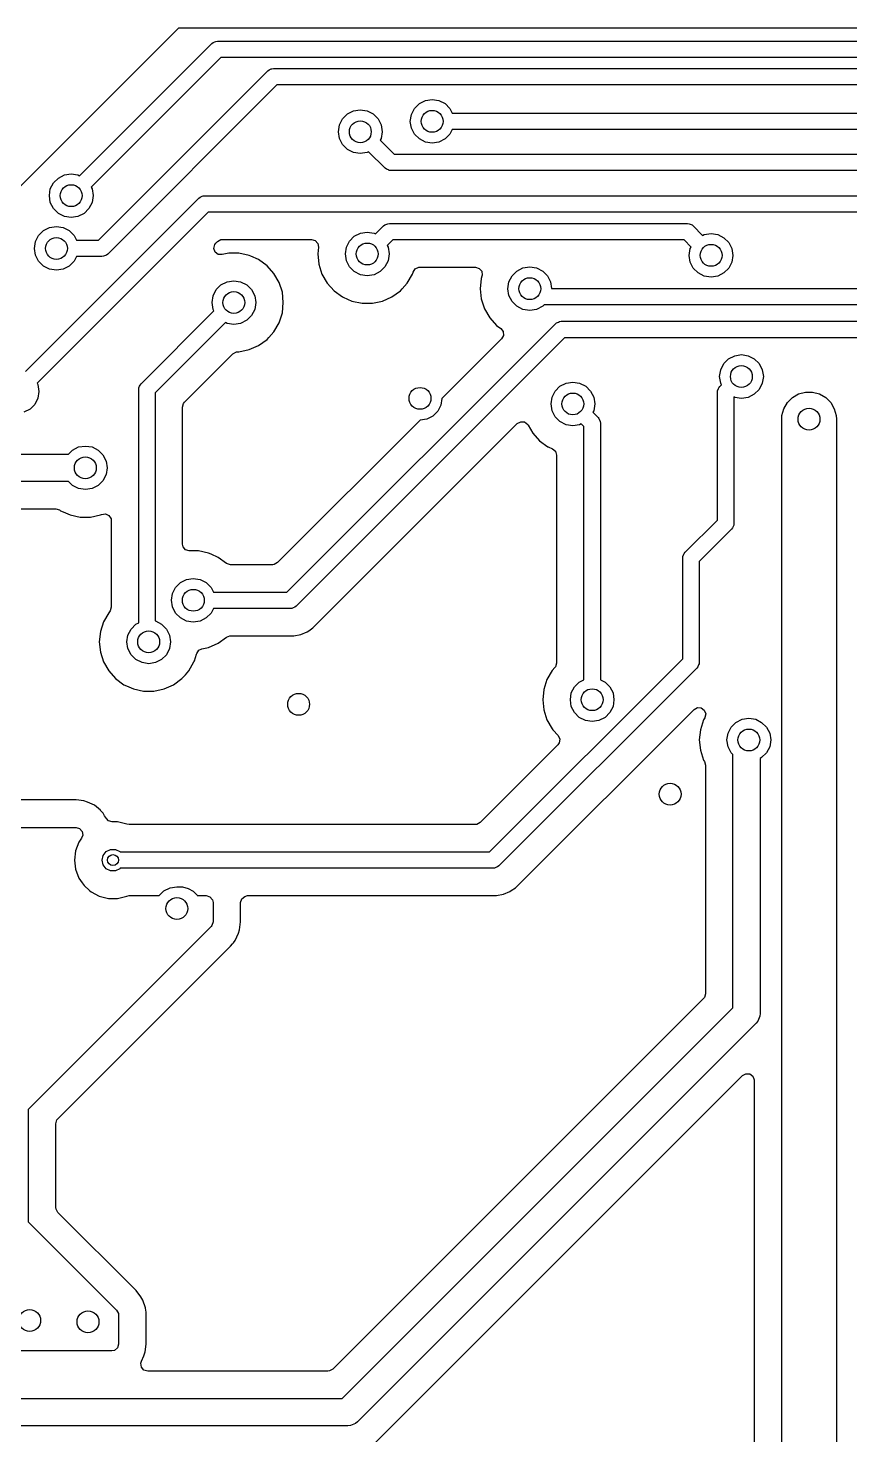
# Model space of a CAD drawing. Extents: x 0.21 to 3.39, y 0.21 to 2.59.
# Drawn here: x 1.298 to 1.889, y 0.729 to 1.742 of the extents above; entities that cross this region are included whole.
import ezdxf

# ---------------------------------------------------------------- set-up
doc = ezdxf.new("R2010")
doc.units = 0
doc.header["$MEASUREMENT"] = 0
doc.layers.add('BLACK', color=7, linetype='CONTINUOUS')

msp = doc.modelspace()

# ---------------------------------------------------------------- linework, layer by layer
at = {"layer": 'BLACK', "linetype": 'CONTINUOUS'}
for p, q in [((1.4062, 1.7416), (0.622, 0.9574)), ((2.4985, 1.7416), (1.4062, 1.7416)), ((1.3349, 1.6353), (1.4301, 1.7305)), ((1.4301, 1.7305), (1.431, 1.7312)), ((1.431, 1.7312), (1.4322, 1.7317)), ((1.4322, 1.7317), (1.4331, 1.7321)), ((1.4331, 1.7321), (1.4342, 1.7322)), ((1.4342, 1.7322), (2.4536, 1.7322)), ((1.4367, 1.7204), (1.3433, 1.627)), ((2.4511, 1.7204), (1.4367, 1.7204)), ((1.4713, 1.7115), (1.4729, 1.7122)), ((1.4729, 1.7122), (1.4734, 1.7124)), ((1.4734, 1.7124), (1.4746, 1.7125)), ((1.4746, 1.7125), (2.3992, 1.7125)), ((1.3486, 1.5889), (1.4704, 1.7108)), ((1.4704, 1.7108), (1.4713, 1.7115)), ((1.477, 1.7007), (1.3552, 1.5789)), ((2.3967, 1.7007), (1.477, 1.7007)), ((1.5278, 1.6798), (1.5321, 1.682)), ((1.5321, 1.682), (1.537, 1.6828)), ((1.537, 1.6828), (1.5419, 1.682)), ((1.5419, 1.682), (1.5463, 1.6798)), ((1.5738, 1.6794), (1.576, 1.6838)), ((1.576, 1.6838), (1.5795, 1.6873)), ((1.5795, 1.6873), (1.5839, 1.6895)), ((1.5839, 1.6895), (1.5887, 1.6903)), ((1.5887, 1.6903), (1.5936, 1.6895)), ((1.5936, 1.6895), (1.598, 1.6873)), ((1.598, 1.6873), (1.6015, 1.6838)), ((1.6015, 1.6838), (1.6032, 1.6804)), ((1.5213, 1.667), (1.522, 1.6719)), ((1.522, 1.6719), (1.5243, 1.6763)), ((1.5243, 1.6763), (1.5278, 1.6798)), ((1.5463, 1.6798), (1.5498, 1.6763)), ((1.5498, 1.6763), (1.552, 1.6719)), ((1.552, 1.6719), (1.5528, 1.667)), ((1.573, 1.6745), (1.5738, 1.6794)), ((1.5738, 1.6697), (1.573, 1.6745)), ((1.6032, 1.6804), (2.3895, 1.6804)), ((1.522, 1.6621), (1.5213, 1.667)), ((1.5243, 1.6578), (1.522, 1.6621)), ((1.552, 1.6621), (1.5514, 1.661)), ((1.5528, 1.667), (1.552, 1.6621)), ((1.576, 1.6653), (1.5738, 1.6697)), ((1.5795, 1.6618), (1.576, 1.6653)), ((1.5839, 1.6596), (1.5795, 1.6618)), ((1.598, 1.6618), (1.5936, 1.6596)), ((1.6015, 1.6653), (1.598, 1.6618)), ((1.6032, 1.6686), (1.6015, 1.6653)), ((2.387, 1.6686), (1.6032, 1.6686)), ((1.5278, 1.6543), (1.5243, 1.6578)), ((1.5321, 1.652), (1.5278, 1.6543)), ((1.537, 1.6513), (1.5321, 1.652)), ((1.5419, 1.652), (1.537, 1.6513)), ((1.543, 1.6526), (1.5419, 1.652)), ((1.5549, 1.6408), (1.543, 1.6526)), ((1.5514, 1.661), (1.5615, 1.6509)), ((1.5887, 1.6588), (1.5839, 1.6596)), ((1.5936, 1.6596), (1.5887, 1.6588)), ((1.5615, 1.6509), (2.0781, 1.6509)), ((1.3162, 1.6302), (1.3197, 1.6337)), ((1.3197, 1.6337), (1.324, 1.6359)), ((1.324, 1.6359), (1.3289, 1.6367)), ((1.3289, 1.6367), (1.3338, 1.6359)), ((1.3338, 1.6359), (1.3349, 1.6353)), ((1.5558, 1.6401), (1.5549, 1.6408)), ((1.5573, 1.6395), (1.5558, 1.6401)), ((1.5579, 1.6392), (1.5573, 1.6395)), ((1.559, 1.6391), (1.5579, 1.6392)), ((2.0756, 1.6391), (1.559, 1.6391)), ((1.3132, 1.621), (1.3139, 1.6258)), ((1.3139, 1.6161), (1.3132, 1.621)), ((1.3139, 1.6258), (1.3162, 1.6302)), ((1.3433, 1.627), (1.3439, 1.6258)), ((1.3439, 1.6258), (1.3447, 1.621)), ((1.3447, 1.621), (1.3439, 1.6161)), ((1.4238, 1.6208), (1.425, 1.6209)), ((1.425, 1.6209), (2.065, 1.6209)), ((1.296, 1.4944), (1.4208, 1.6192)), ((1.3162, 1.6117), (1.3139, 1.6161)), ((1.3197, 1.6082), (1.3162, 1.6117)), ((1.3417, 1.6117), (1.3382, 1.6082)), ((1.3439, 1.6161), (1.3417, 1.6117)), ((1.4208, 1.6192), (1.4217, 1.6199)), ((1.4217, 1.6199), (1.4232, 1.6205)), ((1.4232, 1.6205), (1.4238, 1.6208)), ((1.4274, 1.6091), (1.3044, 1.486)), ((1.324, 1.606), (1.3197, 1.6082)), ((1.3289, 1.6052), (1.324, 1.606)), ((1.3338, 1.606), (1.3289, 1.6052)), ((1.3382, 1.6082), (1.3338, 1.606)), ((2.0626, 1.6091), (1.4274, 1.6091)), ((1.5562, 1.6005), (1.5568, 1.6008)), ((1.5568, 1.6008), (1.558, 1.6009)), ((1.558, 1.6009), (1.7725, 1.6009)), ((1.7725, 1.6009), (1.7736, 1.6008)), ((1.7736, 1.6008), (1.7745, 1.6004)), ((1.3033, 1.5879), (1.3055, 1.5923)), ((1.3055, 1.5923), (1.309, 1.5958)), ((1.309, 1.5958), (1.3134, 1.598)), ((1.3134, 1.598), (1.3183, 1.5988)), ((1.3183, 1.5988), (1.3232, 1.598)), ((1.3232, 1.598), (1.3275, 1.5958)), ((1.3275, 1.5958), (1.331, 1.5923)), ((1.331, 1.5923), (1.3327, 1.5889)), ((1.5293, 1.5883), (1.5327, 1.5917)), ((1.5327, 1.5917), (1.5371, 1.594)), ((1.5371, 1.594), (1.542, 1.5947)), ((1.542, 1.5947), (1.5469, 1.594)), ((1.5469, 1.594), (1.548, 1.5934)), ((1.548, 1.5934), (1.5538, 1.5992)), ((1.5538, 1.5992), (1.5547, 1.5999)), ((1.5547, 1.5999), (1.5562, 1.6005)), ((1.7745, 1.6004), (1.7758, 1.5999)), ((1.7758, 1.5999), (1.7766, 1.5992)), ((1.7766, 1.5992), (1.7834, 1.5924)), ((1.7834, 1.5924), (1.7846, 1.593)), ((1.7846, 1.593), (1.7895, 1.5937)), ((1.7895, 1.5937), (1.7943, 1.593)), ((1.7943, 1.593), (1.7987, 1.5907)), ((1.7987, 1.5907), (1.8022, 1.5873)), ((1.3025, 1.583), (1.3033, 1.5879)), ((1.3033, 1.5782), (1.3025, 1.583)), ((1.3327, 1.5889), (1.3486, 1.5889)), ((1.4316, 1.583), (1.4322, 1.5857)), ((1.4326, 1.5804), (1.4316, 1.583)), ((1.4322, 1.5857), (1.433, 1.5868)), ((1.4348, 1.5787), (1.4326, 1.5804)), ((1.433, 1.5868), (1.4342, 1.5879)), ((1.4342, 1.5879), (1.4366, 1.5893)), ((1.4366, 1.5893), (1.4377, 1.5894)), ((1.4377, 1.5894), (1.5019, 1.5894)), ((1.5019, 1.5894), (1.5046, 1.5886)), ((1.5046, 1.5886), (1.5064, 1.5865)), ((1.5064, 1.5865), (1.5069, 1.5839)), ((1.5069, 1.5839), (1.5064, 1.579)), ((1.5263, 1.579), (1.527, 1.5839)), ((1.527, 1.5839), (1.5293, 1.5883)), ((1.5604, 1.5891), (1.5564, 1.585)), ((1.5564, 1.585), (1.557, 1.5839)), ((1.557, 1.5839), (1.5577, 1.579)), ((1.77, 1.5891), (1.5604, 1.5891)), ((1.7751, 1.584), (1.77, 1.5891)), ((1.7737, 1.578), (1.7745, 1.5829)), ((1.7745, 1.5829), (1.7751, 1.584)), ((1.8022, 1.5873), (1.8044, 1.5829)), ((1.8044, 1.5829), (1.8052, 1.578)), ((1.3055, 1.5738), (1.3033, 1.5782)), ((1.309, 1.5703), (1.3055, 1.5738)), ((1.3134, 1.5681), (1.309, 1.5703)), ((1.3275, 1.5703), (1.3232, 1.5681)), ((1.331, 1.5738), (1.3275, 1.5703)), ((1.3327, 1.5771), (1.331, 1.5738)), ((1.351, 1.5771), (1.3327, 1.5771)), ((1.3522, 1.5773), (1.351, 1.5771)), ((1.3536, 1.5778), (1.3522, 1.5773)), ((1.3543, 1.5781), (1.3536, 1.5778)), ((1.3552, 1.5789), (1.3543, 1.5781)), ((1.4376, 1.5785), (1.4348, 1.5787)), ((1.4423, 1.5795), (1.4376, 1.5785)), ((1.4497, 1.5795), (1.4423, 1.5795)), ((1.4423, 1.5795), (1.4423, 1.5795)), ((1.457, 1.5779), (1.4497, 1.5795)), ((1.4583, 1.5773), (1.457, 1.5779)), ((1.457, 1.5779), (1.457, 1.5779)), ((1.457, 1.5779), (1.457, 1.5779)), ((1.4638, 1.5749), (1.4583, 1.5773)), ((1.4699, 1.5705), (1.4638, 1.5749)), ((1.4638, 1.5749), (1.4638, 1.5749)), ((1.4748, 1.565), (1.4699, 1.5705)), ((1.5064, 1.579), (1.5071, 1.5716)), ((1.5071, 1.5716), (1.5094, 1.5645)), ((1.527, 1.5741), (1.5263, 1.579)), ((1.5293, 1.5697), (1.527, 1.5741)), ((1.557, 1.5741), (1.5547, 1.5697)), ((1.5577, 1.579), (1.557, 1.5741)), ((1.7745, 1.5731), (1.7737, 1.578)), ((1.7767, 1.5687), (1.7745, 1.5731)), ((1.8044, 1.5731), (1.8022, 1.5687)), ((1.8052, 1.578), (1.8044, 1.5731)), ((1.3183, 1.5673), (1.3134, 1.5681)), ((1.3232, 1.5681), (1.3183, 1.5673)), ((1.4786, 1.5585), (1.4748, 1.565)), ((1.4748, 1.565), (1.4748, 1.565)), ((1.5094, 1.5645), (1.5094, 1.5645)), ((1.5094, 1.5645), (1.5132, 1.558)), ((1.5327, 1.5663), (1.5293, 1.5697)), ((1.5371, 1.564), (1.5327, 1.5663)), ((1.542, 1.5633), (1.5371, 1.564)), ((1.5469, 1.564), (1.542, 1.5633)), ((1.5513, 1.5663), (1.5469, 1.564)), ((1.5547, 1.5697), (1.5513, 1.5663)), ((1.5708, 1.558), (1.5746, 1.5645)), ((1.5746, 1.5645), (1.575, 1.566)), ((1.575, 1.566), (1.5766, 1.5683)), ((1.5766, 1.5683), (1.5792, 1.5694)), ((1.5792, 1.5694), (1.5798, 1.5694)), ((1.5798, 1.5694), (1.6199, 1.5694)), ((1.6199, 1.5694), (1.6226, 1.5686)), ((1.6226, 1.5686), (1.6244, 1.5665)), ((1.6241, 1.5614), (1.6234, 1.554)), ((1.6246, 1.5629), (1.6241, 1.5614)), ((1.6244, 1.5665), (1.6248, 1.5637)), ((1.6248, 1.5637), (1.6246, 1.5629)), ((1.644, 1.5589), (1.6463, 1.5633)), ((1.6463, 1.5633), (1.6497, 1.5667)), ((1.6497, 1.5667), (1.6541, 1.569)), ((1.6541, 1.569), (1.659, 1.5697)), ((1.659, 1.5697), (1.6639, 1.569)), ((1.6639, 1.569), (1.6683, 1.5667)), ((1.6683, 1.5667), (1.6717, 1.5633)), ((1.6717, 1.5633), (1.674, 1.5589)), ((1.7802, 1.5653), (1.7767, 1.5687)), ((1.7846, 1.563), (1.7802, 1.5653)), ((1.7895, 1.5623), (1.7846, 1.563)), ((1.7943, 1.563), (1.7895, 1.5623)), ((1.7987, 1.5653), (1.7943, 1.563)), ((1.8022, 1.5687), (1.7987, 1.5653)), ((1.431, 1.5489), (1.4333, 1.5533)), ((1.4333, 1.5533), (1.4367, 1.5567)), ((1.4367, 1.5567), (1.4411, 1.559)), ((1.4411, 1.559), (1.446, 1.5597)), ((1.446, 1.5597), (1.4509, 1.559)), ((1.4509, 1.559), (1.4553, 1.5567)), ((1.4553, 1.5567), (1.4587, 1.5533)), ((1.4587, 1.5533), (1.461, 1.5489)), ((1.4809, 1.5514), (1.4786, 1.5585)), ((1.4786, 1.5585), (1.4786, 1.5585)), ((1.4816, 1.544), (1.4809, 1.5514)), ((1.4809, 1.5514), (1.4809, 1.5514)), ((1.5132, 1.558), (1.5132, 1.558)), ((1.5132, 1.558), (1.5181, 1.5525)), ((1.5181, 1.5525), (1.5242, 1.5481)), ((1.5598, 1.5481), (1.5659, 1.5525)), ((1.5659, 1.5525), (1.5672, 1.554)), ((1.5672, 1.554), (1.5708, 1.558)), ((1.5708, 1.558), (1.5708, 1.558)), ((1.6234, 1.554), (1.6241, 1.5466)), ((1.6433, 1.554), (1.644, 1.5589)), ((1.644, 1.5491), (1.6433, 1.554)), ((1.674, 1.5589), (1.6747, 1.5542)), ((1.6747, 1.5542), (1.9668, 1.5542)), ((1.4303, 1.544), (1.431, 1.5489)), ((1.431, 1.5391), (1.4303, 1.544)), ((1.461, 1.5489), (1.4617, 1.544)), ((1.4617, 1.544), (1.461, 1.5391)), ((1.4809, 1.5366), (1.4816, 1.544)), ((1.5242, 1.5481), (1.5242, 1.5481)), ((1.5242, 1.5481), (1.5247, 1.5479)), ((1.5247, 1.5479), (1.531, 1.5451)), ((1.531, 1.5451), (1.5383, 1.5435)), ((1.5383, 1.5435), (1.5457, 1.5435)), ((1.5457, 1.5435), (1.553, 1.5451)), ((1.553, 1.5451), (1.5598, 1.5481)), ((1.5598, 1.5481), (1.5598, 1.5481)), ((1.5598, 1.5481), (1.5598, 1.5481)), ((1.5598, 1.5481), (1.5598, 1.5481)), ((1.6241, 1.5466), (1.6264, 1.5395)), ((1.6463, 1.5447), (1.644, 1.5491)), ((1.6497, 1.5413), (1.6463, 1.5447)), ((1.6541, 1.539), (1.6497, 1.5413)), ((1.6683, 1.5413), (1.6639, 1.539)), ((1.6694, 1.5424), (1.6683, 1.5413)), ((1.9693, 1.5424), (1.6694, 1.5424)), ((1.3792, 1.4855), (1.4316, 1.538)), ((1.4316, 1.538), (1.431, 1.5391)), ((1.4553, 1.5313), (1.4509, 1.529)), ((1.4587, 1.5347), (1.4553, 1.5313)), ((1.461, 1.5391), (1.4587, 1.5347)), ((1.4786, 1.5295), (1.4809, 1.5366)), ((1.6264, 1.5395), (1.6264, 1.5395)), ((1.6264, 1.5395), (1.6302, 1.533)), ((1.6302, 1.533), (1.6302, 1.533)), ((1.6302, 1.533), (1.6351, 1.5275)), ((1.659, 1.5383), (1.6541, 1.539)), ((1.6639, 1.539), (1.659, 1.5383)), ((1.6783, 1.5295), (1.6796, 1.53)), ((1.6796, 1.53), (1.6804, 1.5304)), ((1.6804, 1.5304), (1.6816, 1.5305)), ((1.6816, 1.5305), (1.976, 1.5305)), ((1.44, 1.5296), (1.3893, 1.4789)), ((1.4411, 1.529), (1.44, 1.5296)), ((1.446, 1.5283), (1.4411, 1.529)), ((1.4509, 1.529), (1.446, 1.5283)), ((1.4711, 1.5189), (1.4748, 1.523)), ((1.4748, 1.523), (1.4786, 1.5295)), ((1.4748, 1.523), (1.4748, 1.523)), ((1.4842, 1.3355), (1.6774, 1.5288)), ((1.6351, 1.5275), (1.6381, 1.5254)), ((1.6381, 1.5254), (1.6398, 1.5232)), ((1.64, 1.5204), (1.6387, 1.5179)), ((1.6398, 1.5232), (1.64, 1.5204)), ((1.6774, 1.5288), (1.6783, 1.5295)), ((1.4497, 1.5085), (1.457, 1.5101)), ((1.457, 1.5101), (1.4638, 1.5131)), ((1.4638, 1.5131), (1.4699, 1.5175)), ((1.4638, 1.5131), (1.4638, 1.5131)), ((1.4638, 1.5131), (1.4638, 1.5131)), ((1.4638, 1.5131), (1.4638, 1.5131)), ((1.4699, 1.5175), (1.4711, 1.5189)), ((1.684, 1.5187), (1.4908, 1.3254)), ((1.6387, 1.5179), (1.5957, 1.475)), ((1.6387, 1.5179), (1.6387, 1.5179)), ((1.9736, 1.5187), (1.684, 1.5187)), ((1.4104, 1.4722), (1.4453, 1.5071)), ((1.4453, 1.5071), (1.4478, 1.5084)), ((1.4478, 1.5084), (1.4488, 1.5085)), ((1.4488, 1.5085), (1.4497, 1.5085)), ((1.7964, 1.4956), (1.7986, 1.5)), ((1.7986, 1.5), (1.8021, 1.5035)), ((1.8021, 1.5035), (1.8065, 1.5057)), ((1.8065, 1.5057), (1.8113, 1.5065)), ((1.8113, 1.5065), (1.8162, 1.5057)), ((1.8162, 1.5057), (1.8206, 1.5035)), ((1.8206, 1.5035), (1.8241, 1.5)), ((1.8241, 1.5), (1.8263, 1.4956)), ((1.7956, 1.4907), (1.7964, 1.4956)), ((1.7964, 1.4859), (1.7956, 1.4907)), ((1.8263, 1.4956), (1.8271, 1.4907)), ((1.8271, 1.4907), (1.8263, 1.4859)), ((1.3044, 1.486), (1.305, 1.4849)), ((1.305, 1.4849), (1.3057, 1.48)), ((1.3057, 1.48), (1.305, 1.4751)), ((1.3775, 1.4814), (1.3776, 1.4825)), ((1.3775, 1.3134), (1.3775, 1.4814)), ((1.3776, 1.4825), (1.3781, 1.4839)), ((1.3781, 1.4839), (1.3785, 1.4846)), ((1.3785, 1.4846), (1.3792, 1.4855)), ((1.675, 1.4759), (1.6773, 1.4803)), ((1.6773, 1.4803), (1.6807, 1.4837)), ((1.6807, 1.4837), (1.6851, 1.486)), ((1.6851, 1.486), (1.69, 1.4867)), ((1.69, 1.4867), (1.6949, 1.486)), ((1.6949, 1.486), (1.6993, 1.4837)), ((1.6993, 1.4837), (1.7027, 1.4803)), ((1.7027, 1.4803), (1.705, 1.4759)), ((1.7941, 1.4794), (1.7942, 1.4805)), ((1.7941, 1.3874), (1.7941, 1.4794)), ((1.7942, 1.4805), (1.7949, 1.4822)), ((1.7949, 1.4822), (1.7951, 1.4827)), ((1.7951, 1.4827), (1.7958, 1.4836)), ((1.7958, 1.4836), (1.797, 1.4847)), ((1.797, 1.4847), (1.7964, 1.4859)), ((1.8241, 1.4815), (1.8206, 1.478)), ((1.8263, 1.4859), (1.8241, 1.4815)), ((1.8525, 1.4782), (1.8574, 1.4795)), ((1.8574, 1.4795), (1.8626, 1.4795)), ((1.8626, 1.4795), (1.8675, 1.4782)), ((1.3027, 1.4707), (1.2993, 1.4673)), ((1.305, 1.4751), (1.3027, 1.4707)), ((1.3893, 1.4789), (1.3893, 1.3147)), ((1.409, 1.4687), (1.4098, 1.4714)), ((1.4098, 1.4714), (1.4104, 1.4722)), ((1.595, 1.4701), (1.5927, 1.4657)), ((1.5957, 1.475), (1.595, 1.4701)), ((1.6743, 1.471), (1.675, 1.4759)), ((1.675, 1.4661), (1.6743, 1.471)), ((1.705, 1.4759), (1.7057, 1.471)), ((1.7057, 1.471), (1.705, 1.4661)), ((1.8065, 1.4757), (1.8059, 1.476)), ((1.8059, 1.476), (1.8059, 1.385)), ((1.8113, 1.475), (1.8065, 1.4757)), ((1.8162, 1.4757), (1.8113, 1.475)), ((1.8206, 1.478), (1.8162, 1.4757)), ((1.8418, 1.4675), (1.8444, 1.472)), ((1.8444, 1.472), (1.848, 1.4756)), ((1.848, 1.4756), (1.8525, 1.4782)), ((1.8675, 1.4782), (1.872, 1.4756)), ((1.872, 1.4756), (1.8756, 1.472)), ((1.8756, 1.472), (1.8782, 1.4675)), ((1.2993, 1.4673), (1.2949, 1.465)), ((1.409, 1.37), (1.409, 1.4687)), ((1.58, 1.4593), (1.4775, 1.3567)), ((1.5849, 1.46), (1.58, 1.4593)), ((1.5893, 1.4623), (1.5849, 1.46)), ((1.5927, 1.4657), (1.5893, 1.4623)), ((1.6773, 1.4617), (1.675, 1.4661)), ((1.6807, 1.4583), (1.6773, 1.4617)), ((1.705, 1.4661), (1.7044, 1.465)), ((1.7044, 1.465), (1.7081, 1.4613)), ((1.7081, 1.4613), (1.7088, 1.4604)), ((1.7088, 1.4604), (1.709, 1.46)), ((1.709, 1.46), (1.7097, 1.4583)), ((1.8403, 1.46), (1.8405, 1.4626)), ((1.8403, 0.69), (1.8403, 1.46)), ((1.8405, 1.4626), (1.8418, 1.4675)), ((1.8782, 1.4675), (1.8795, 1.4626)), ((1.8795, 1.4626), (1.8797, 1.46)), ((1.8797, 1.46), (1.8797, 0.6982)), ((1.5029, 1.3097), (1.65, 1.4568)), ((1.65, 1.4568), (1.6525, 1.4582)), ((1.6525, 1.4582), (1.6553, 1.458)), ((1.6553, 1.458), (1.6575, 1.4563)), ((1.6575, 1.4563), (1.6578, 1.4558)), ((1.6578, 1.4558), (1.6612, 1.45)), ((1.6612, 1.45), (1.6612, 1.45)), ((1.6612, 1.45), (1.6661, 1.4445)), ((1.6851, 1.456), (1.6807, 1.4583)), ((1.69, 1.4553), (1.6851, 1.456)), ((1.6949, 1.456), (1.69, 1.4553)), ((1.696, 1.4566), (1.6949, 1.456)), ((1.698, 1.4547), (1.696, 1.4566)), ((1.698, 1.2724), (1.698, 1.4547)), ((1.7097, 1.4583), (1.7098, 1.4571)), ((1.7098, 1.4571), (1.7098, 1.2724)), ((1.3298, 1.4377), (1.3342, 1.44)), ((1.3342, 1.44), (1.3391, 1.4407)), ((1.3391, 1.4407), (1.3439, 1.44)), ((1.3439, 1.44), (1.3483, 1.4377)), ((1.6661, 1.4445), (1.6721, 1.4402)), ((1.6721, 1.4402), (1.6722, 1.4401)), ((1.6722, 1.4401), (1.6753, 1.4387)), ((1.6753, 1.4387), (1.6775, 1.4369)), ((1.1374, 1.4348), (1.3269, 1.4348)), ((1.3269, 1.4348), (1.3298, 1.4377)), ((1.3483, 1.4377), (1.3518, 1.4343)), ((1.3518, 1.4343), (1.3541, 1.4299)), ((1.3541, 1.4299), (1.3548, 1.425)), ((1.6775, 1.4369), (1.6783, 1.4342)), ((1.6783, 1.4342), (1.6783, 1.4342)), ((1.6783, 1.4342), (1.6783, 1.2844)), ((1.3541, 1.4201), (1.3518, 1.4157)), ((1.3548, 1.425), (1.3541, 1.4201)), ((1.3269, 1.4152), (1.1415, 1.4152)), ((1.3298, 1.4123), (1.3269, 1.4152)), ((1.3342, 1.41), (1.3298, 1.4123)), ((1.3391, 1.4093), (1.3342, 1.41)), ((1.3439, 1.41), (1.3391, 1.4093)), ((1.3483, 1.4123), (1.3439, 1.41)), ((1.3518, 1.4157), (1.3483, 1.4123)), ((1.1517, 1.3955), (1.3178, 1.3955)), ((1.3178, 1.3955), (1.3205, 1.3947)), ((1.3205, 1.3947), (1.3207, 1.3945)), ((1.3207, 1.3945), (1.3213, 1.3941)), ((1.3213, 1.3941), (1.3213, 1.3941)), ((1.3213, 1.3941), (1.3231, 1.3933)), ((1.3231, 1.3933), (1.3281, 1.3911)), ((1.3281, 1.3911), (1.3353, 1.3895)), ((1.3353, 1.3895), (1.3428, 1.3895)), ((1.3428, 1.3895), (1.3501, 1.3911)), ((1.3501, 1.3911), (1.3508, 1.3914)), ((1.3508, 1.3914), (1.3535, 1.3918)), ((1.3535, 1.3918), (1.3561, 1.3906)), ((1.3561, 1.3906), (1.3576, 1.3882)), ((1.3576, 1.3882), (1.3578, 1.3869)), ((1.3578, 1.3869), (1.3578, 1.3246)), ((1.7708, 1.3642), (1.7941, 1.3874)), ((1.8042, 1.3808), (1.7809, 1.3576)), ((1.8049, 1.3817), (1.8042, 1.3808)), ((1.8058, 1.3838), (1.8049, 1.3817)), ((1.8059, 1.385), (1.8058, 1.3838)), ((1.4094, 1.368), (1.409, 1.37)), ((1.4113, 1.3659), (1.4094, 1.368)), ((1.4139, 1.3651), (1.4113, 1.3659)), ((1.4206, 1.3651), (1.4139, 1.3651)), ((1.4278, 1.3635), (1.4206, 1.3651)), ((1.4297, 1.3627), (1.4278, 1.3635)), ((1.4278, 1.3635), (1.4278, 1.3635)), ((1.4278, 1.3635), (1.4278, 1.3635)), ((1.4347, 1.3605), (1.4297, 1.3627)), ((1.4406, 1.3562), (1.4347, 1.3605)), ((1.4347, 1.3605), (1.4347, 1.3605)), ((1.7691, 1.36), (1.7692, 1.3612)), ((1.7691, 1.2874), (1.7691, 1.36)), ((1.7692, 1.3612), (1.7698, 1.3627)), ((1.7698, 1.3627), (1.7701, 1.3633)), ((1.7701, 1.3633), (1.7708, 1.3642)), ((1.7809, 1.3576), (1.7809, 1.285)), ((1.4408, 1.356), (1.4406, 1.3562)), ((1.4435, 1.3552), (1.4408, 1.356)), ((1.474, 1.3552), (1.4435, 1.3552)), ((1.475, 1.3553), (1.474, 1.3552)), ((1.4775, 1.3567), (1.475, 1.3553)), ((1.4019, 1.3345), (1.4041, 1.3389)), ((1.4041, 1.3389), (1.4076, 1.3424)), ((1.4076, 1.3424), (1.412, 1.3446)), ((1.412, 1.3446), (1.4168, 1.3454)), ((1.4168, 1.3454), (1.4217, 1.3446)), ((1.4217, 1.3446), (1.4261, 1.3424)), ((1.4261, 1.3424), (1.4296, 1.3389)), ((1.4296, 1.3389), (1.4313, 1.3355)), ((1.4011, 1.3296), (1.4019, 1.3345)), ((1.4019, 1.3248), (1.4011, 1.3296)), ((1.4313, 1.3355), (1.4842, 1.3355)), ((1.3559, 1.3206), (1.3522, 1.3142)), ((1.3565, 1.3213), (1.3559, 1.3206)), ((1.3559, 1.3206), (1.3559, 1.3206)), ((1.357, 1.3219), (1.3565, 1.3213)), ((1.3578, 1.3246), (1.357, 1.3219)), ((1.4041, 1.3204), (1.4019, 1.3248)), ((1.4076, 1.3169), (1.4041, 1.3204)), ((1.4296, 1.3204), (1.4261, 1.3169)), ((1.4313, 1.3237), (1.4296, 1.3204)), ((1.4866, 1.3237), (1.4313, 1.3237)), ((1.4878, 1.3238), (1.4866, 1.3237)), ((1.4887, 1.3242), (1.4878, 1.3238)), ((1.4899, 1.3247), (1.4887, 1.3242)), ((1.4908, 1.3254), (1.4899, 1.3247)), ((1.3499, 1.3071), (1.3491, 1.2997)), ((1.3522, 1.3142), (1.3499, 1.3071)), ((1.3522, 1.3142), (1.3522, 1.3142)), ((1.3698, 1.3046), (1.372, 1.3089)), ((1.372, 1.3089), (1.3755, 1.3124)), ((1.3755, 1.3124), (1.3775, 1.3134)), ((1.3893, 1.3147), (1.3896, 1.3147)), ((1.3896, 1.3147), (1.394, 1.3124)), ((1.394, 1.3124), (1.3975, 1.3089)), ((1.3975, 1.3089), (1.3997, 1.3046)), ((1.412, 1.3146), (1.4076, 1.3169)), ((1.4168, 1.3139), (1.412, 1.3146)), ((1.4217, 1.3146), (1.4168, 1.3139)), ((1.4261, 1.3169), (1.4217, 1.3146)), ((1.4941, 1.305), (1.4988, 1.3069)), ((1.4988, 1.3069), (1.4999, 1.3077)), ((1.4999, 1.3077), (1.5029, 1.3097)), ((1.3491, 1.2997), (1.3499, 1.2923)), ((1.369, 1.2997), (1.3698, 1.3046)), ((1.3698, 1.2948), (1.369, 1.2997)), ((1.3997, 1.3046), (1.4005, 1.2997)), ((1.4005, 1.2997), (1.3997, 1.2948)), ((1.4278, 1.2957), (1.4347, 1.2988)), ((1.4347, 1.2988), (1.4406, 1.3031)), ((1.4347, 1.2988), (1.4347, 1.2988)), ((1.4347, 1.2988), (1.4347, 1.2988)), ((1.4347, 1.2988), (1.4347, 1.2988)), ((1.4406, 1.3031), (1.4432, 1.304)), ((1.4432, 1.304), (1.4435, 1.304)), ((1.4435, 1.304), (1.4891, 1.304)), ((1.4891, 1.304), (1.4941, 1.305)), ((1.4891, 1.304), (1.4891, 1.304)), ((1.3499, 1.2923), (1.3522, 1.2852)), ((1.372, 1.2904), (1.3698, 1.2948)), ((1.3755, 1.2869), (1.372, 1.2904)), ((1.3799, 1.2847), (1.3755, 1.2869)), ((1.394, 1.2869), (1.3896, 1.2847)), ((1.3975, 1.2904), (1.394, 1.2869)), ((1.3997, 1.2948), (1.3975, 1.2904)), ((1.4176, 1.2861), (1.4191, 1.2907)), ((1.4191, 1.2907), (1.4193, 1.2914)), ((1.4193, 1.2914), (1.4209, 1.2937)), ((1.4209, 1.2937), (1.423, 1.2947)), ((1.423, 1.2947), (1.4278, 1.2957)), ((1.6301, 1.1484), (1.7691, 1.2874)), ((1.3522, 1.2852), (1.3522, 1.2852)), ((1.3522, 1.2852), (1.3559, 1.2787)), ((1.3559, 1.2787), (1.3559, 1.2787)), ((1.3559, 1.2787), (1.3609, 1.2732)), ((1.3847, 1.2839), (1.3799, 1.2847)), ((1.3896, 1.2847), (1.3847, 1.2839)), ((1.4111, 1.2759), (1.4136, 1.2787)), ((1.4136, 1.2787), (1.4173, 1.2852)), ((1.4136, 1.2787), (1.4136, 1.2787)), ((1.4173, 1.2852), (1.4176, 1.2861)), ((1.7792, 1.2808), (1.6367, 1.1383)), ((1.6751, 1.279), (1.6713, 1.2725)), ((1.677, 1.2811), (1.6751, 1.279)), ((1.6751, 1.279), (1.6751, 1.279)), ((1.6775, 1.2818), (1.677, 1.2811)), ((1.6783, 1.2844), (1.6775, 1.2818)), ((1.7799, 1.2817), (1.7792, 1.2808)), ((1.7805, 1.2831), (1.7799, 1.2817)), ((1.7808, 1.2838), (1.7805, 1.2831)), ((1.7809, 1.285), (1.7808, 1.2838)), ((1.3609, 1.2732), (1.3669, 1.2688)), ((1.3669, 1.2688), (1.3669, 1.2688)), ((1.3669, 1.2688), (1.3688, 1.268)), ((1.3688, 1.268), (1.3737, 1.2658)), ((1.3958, 1.2658), (1.4026, 1.2688)), ((1.4026, 1.2688), (1.4086, 1.2732)), ((1.4026, 1.2688), (1.4026, 1.2688)), ((1.4026, 1.2688), (1.4026, 1.2688)), ((1.4026, 1.2688), (1.4026, 1.2688)), ((1.4086, 1.2732), (1.4111, 1.2759)), ((1.6713, 1.2725), (1.669, 1.2654)), ((1.6713, 1.2725), (1.6713, 1.2725)), ((1.6889, 1.2629), (1.6912, 1.2673)), ((1.6912, 1.2673), (1.6946, 1.2707)), ((1.6946, 1.2707), (1.698, 1.2724)), ((1.7098, 1.2724), (1.7132, 1.2707)), ((1.7132, 1.2707), (1.7166, 1.2673)), ((1.7166, 1.2673), (1.7189, 1.2629)), ((1.3737, 1.2658), (1.381, 1.2642)), ((1.381, 1.2642), (1.3885, 1.2642)), ((1.3885, 1.2642), (1.3958, 1.2658)), ((1.669, 1.2654), (1.6683, 1.258)), ((1.6683, 1.258), (1.669, 1.2506)), ((1.6882, 1.258), (1.6889, 1.2629)), ((1.6889, 1.2531), (1.6882, 1.258)), ((1.7189, 1.2629), (1.7196, 1.258)), ((1.7196, 1.258), (1.7189, 1.2531)), ((1.6488, 1.1226), (1.7772, 1.2509)), ((1.669, 1.2506), (1.6713, 1.2435)), ((1.6912, 1.2487), (1.6889, 1.2531)), ((1.6946, 1.2453), (1.6912, 1.2487)), ((1.7166, 1.2487), (1.7132, 1.2453)), ((1.7189, 1.2531), (1.7166, 1.2487)), ((1.7772, 1.2509), (1.7796, 1.2523)), ((1.7796, 1.2523), (1.7824, 1.2521)), ((1.7824, 1.2521), (1.7846, 1.2504)), ((1.7846, 1.2504), (1.7856, 1.2478)), ((1.7856, 1.2478), (1.785, 1.2451)), ((1.6713, 1.2435), (1.6713, 1.2435)), ((1.6713, 1.2435), (1.6751, 1.237)), ((1.6751, 1.237), (1.6751, 1.237)), ((1.6751, 1.237), (1.6751, 1.237)), ((1.6751, 1.237), (1.6756, 1.2364)), ((1.6756, 1.2364), (1.6794, 1.2322)), ((1.699, 1.243), (1.6946, 1.2453)), ((1.7039, 1.2423), (1.699, 1.243)), ((1.7088, 1.243), (1.7039, 1.2423)), ((1.7132, 1.2453), (1.7088, 1.243)), ((1.7818, 1.2364), (1.781, 1.229)), ((1.7841, 1.2435), (1.7818, 1.2364)), ((1.785, 1.245), (1.7841, 1.2435)), ((1.7841, 1.2435), (1.7841, 1.2435)), ((1.785, 1.2451), (1.785, 1.245)), ((1.8017, 1.2339), (1.804, 1.2383)), ((1.804, 1.2383), (1.8074, 1.2417)), ((1.8074, 1.2417), (1.8118, 1.244)), ((1.8118, 1.244), (1.8167, 1.2447)), ((1.8167, 1.2447), (1.8216, 1.244)), ((1.8216, 1.244), (1.8259, 1.2417)), ((1.8259, 1.2417), (1.8294, 1.2383)), ((1.8294, 1.2383), (1.8317, 1.2339)), ((1.6802, 1.227), (1.6792, 1.2254)), ((1.6794, 1.2322), (1.6806, 1.2297)), ((1.6806, 1.2297), (1.6802, 1.227)), ((1.781, 1.229), (1.7818, 1.2216)), ((1.8009, 1.229), (1.8017, 1.2339)), ((1.8017, 1.2241), (1.8009, 1.229)), ((1.8317, 1.2339), (1.8324, 1.229)), ((1.8324, 1.229), (1.8317, 1.2241)), ((1.6792, 1.2254), (1.6233, 1.1696)), ((1.7818, 1.2216), (1.7841, 1.2145)), ((1.804, 1.2197), (1.8017, 1.2241)), ((1.8052, 1.2185), (1.804, 1.2197)), ((1.8052, 1.0361), (1.8052, 1.2185)), ((1.8259, 1.2163), (1.8248, 1.2157)), ((1.8248, 1.2157), (1.8248, 1.032)), ((1.8294, 1.2197), (1.8259, 1.2163)), ((1.8317, 1.2241), (1.8294, 1.2197)), ((1.7841, 1.2145), (1.7848, 1.2134)), ((1.7848, 1.2134), (1.7855, 1.2109)), ((1.7855, 1.2109), (1.7855, 1.0463)), ((1.3324, 1.1859), (1.2864, 1.1859)), ((1.338, 1.1851), (1.3324, 1.1859)), ((1.3324, 1.1859), (1.3324, 1.1859)), ((1.3407, 1.1843), (1.338, 1.1851)), ((1.338, 1.1851), (1.338, 1.1851)), ((1.3458, 1.182), (1.3407, 1.1843)), ((1.35, 1.1784), (1.3458, 1.182)), ((1.3458, 1.182), (1.3458, 1.182)), ((1.3501, 1.1783), (1.35, 1.1784)), ((1.3519, 1.1762), (1.3501, 1.1783)), ((1.353, 1.1745), (1.3519, 1.1762)), ((1.3519, 1.1762), (1.3519, 1.1762)), ((1.3519, 1.1762), (1.3519, 1.1762)), ((1.3519, 1.1762), (1.3519, 1.1762)), ((1.2864, 1.166), (1.3324, 1.166)), ((1.3324, 1.166), (1.335, 1.1652)), ((1.335, 1.1652), (1.3368, 1.1631)), ((1.3543, 1.1724), (1.353, 1.1745)), ((1.3558, 1.1709), (1.3543, 1.1724)), ((1.3585, 1.1701), (1.3558, 1.1709)), ((1.3623, 1.1701), (1.3585, 1.1701)), ((1.3689, 1.1685), (1.3623, 1.1701)), ((1.3623, 1.1701), (1.3623, 1.1701)), ((1.369, 1.1684), (1.3689, 1.1685)), ((1.3707, 1.1681), (1.369, 1.1684)), ((1.6198, 1.1681), (1.3707, 1.1681)), ((1.6209, 1.1682), (1.6198, 1.1681)), ((1.6233, 1.1696), (1.6209, 1.1682)), ((1.3344, 1.1554), (1.332, 1.1491)), ((1.3349, 1.1561), (1.3344, 1.1554)), ((1.3364, 1.1583), (1.3349, 1.1561)), ((1.3372, 1.1604), (1.3364, 1.1583)), ((1.3368, 1.1631), (1.3372, 1.1604)), ((1.332, 1.1491), (1.3312, 1.1425)), ((1.332, 1.1491), (1.332, 1.1491)), ((1.3511, 1.1425), (1.3519, 1.1459)), ((1.3519, 1.1459), (1.3541, 1.1487)), ((1.3541, 1.1487), (1.3572, 1.1502)), ((1.3572, 1.1502), (1.3608, 1.1502)), ((1.3608, 1.1502), (1.3639, 1.1487)), ((1.3639, 1.1487), (1.3641, 1.1484)), ((1.3641, 1.1484), (1.6301, 1.1484)), ((1.3312, 1.1425), (1.332, 1.1359)), ((1.332, 1.1359), (1.332, 1.1359)), ((1.332, 1.1359), (1.3344, 1.1296)), ((1.3519, 1.1391), (1.3511, 1.1425)), ((1.3541, 1.1363), (1.3519, 1.1391)), ((1.3572, 1.1348), (1.3541, 1.1363)), ((1.3608, 1.1348), (1.3572, 1.1348)), ((1.3639, 1.1363), (1.3608, 1.1348)), ((1.3641, 1.1366), (1.3639, 1.1363)), ((1.6325, 1.1366), (1.3641, 1.1366)), ((1.6337, 1.1367), (1.6325, 1.1366)), ((1.635, 1.1373), (1.6337, 1.1367)), ((1.6358, 1.1376), (1.635, 1.1373)), ((1.6367, 1.1383), (1.6358, 1.1376)), ((1.3344, 1.1296), (1.3368, 1.1262)), ((1.3368, 1.1262), (1.3382, 1.1241)), ((1.3382, 1.1241), (1.3422, 1.1205)), ((1.3422, 1.1205), (1.3432, 1.1196)), ((1.3432, 1.1196), (1.3491, 1.1166)), ((1.3491, 1.1166), (1.3491, 1.1165)), ((1.3491, 1.1165), (1.3557, 1.1149)), ((1.3557, 1.1149), (1.3623, 1.1149)), ((1.3623, 1.1149), (1.3689, 1.1165)), ((1.3689, 1.1165), (1.369, 1.1166)), ((1.3689, 1.1165), (1.3689, 1.1165)), ((1.369, 1.1166), (1.3707, 1.1169)), ((1.3707, 1.1169), (1.3923, 1.1169)), ((1.3923, 1.1169), (1.3957, 1.1203)), ((1.3957, 1.1203), (1.4001, 1.1226)), ((1.4001, 1.1226), (1.405, 1.1233)), ((1.405, 1.1233), (1.4059, 1.1232)), ((1.4059, 1.1232), (1.4091, 1.1232)), ((1.4091, 1.1232), (1.413, 1.1221)), ((1.413, 1.1221), (1.4166, 1.1201)), ((1.4166, 1.1201), (1.4195, 1.1172)), ((1.4195, 1.1172), (1.4197, 1.1169)), ((1.4197, 1.1169), (1.4261, 1.1169)), ((1.4261, 1.1169), (1.4288, 1.1161)), ((1.4288, 1.1161), (1.4306, 1.114)), ((1.4509, 1.1119), (1.4517, 1.1146)), ((1.4517, 1.1146), (1.4538, 1.1164)), ((1.4538, 1.1164), (1.4559, 1.1169)), ((1.4559, 1.1169), (1.635, 1.1169)), ((1.635, 1.1169), (1.64, 1.1179)), ((1.635, 1.1169), (1.635, 1.1169)), ((1.64, 1.1179), (1.6446, 1.1198)), ((1.6446, 1.1198), (1.6457, 1.1205)), ((1.6457, 1.1205), (1.6488, 1.1226)), ((1.4306, 1.114), (1.431, 1.112)), ((1.431, 1.112), (1.431, 1.098)), ((1.4509, 1.098), (1.4509, 1.1119)), ((1.4296, 1.0946), (1.298, 0.963)), ((1.4302, 1.0954), (1.4296, 1.0946)), ((1.431, 1.098), (1.4302, 1.0954)), ((1.4501, 1.0924), (1.4509, 1.098)), ((1.4457, 1.0829), (1.447, 1.0846)), ((1.447, 1.0846), (1.4493, 1.0898)), ((1.4493, 1.0898), (1.4501, 1.0924)), ((1.4501, 1.0924), (1.4501, 1.0924)), ((1.3194, 0.9562), (1.4436, 1.0805)), ((1.4436, 1.0805), (1.4451, 1.0821)), ((1.4436, 1.0805), (1.4436, 1.0805)), ((1.4436, 1.0805), (1.4436, 1.0805)), ((1.4451, 1.0821), (1.4457, 1.0829)), ((1.7847, 1.0436), (1.784, 1.0428)), ((1.7855, 1.0463), (1.7847, 1.0436)), ((1.784, 1.0428), (1.5172, 0.776)), ((1.5239, 0.7548), (1.8052, 1.0361)), ((1.822, 1.025), (1.535, 0.738)), ((1.8232, 1.0265), (1.822, 1.025)), ((1.8247, 1.0301), (1.8232, 1.0265)), ((1.8232, 1.0265), (1.8232, 1.0265)), ((1.8248, 1.032), (1.8247, 1.0301)), ((1.5468, 0.722), (1.8121, 0.9874)), ((1.8121, 0.9874), (1.8146, 0.9887)), ((1.8146, 0.9887), (1.8174, 0.9885)), ((1.8174, 0.9885), (1.8196, 0.9868)), ((1.8196, 0.9868), (1.8206, 0.9842)), ((1.8206, 0.9842), (1.8206, 0.9838)), ((1.8206, 0.9838), (1.8206, 0.6861)), ((1.298, 0.963), (1.298, 0.882)), ((1.3179, 0.9527), (1.3187, 0.9554)), ((1.3179, 0.8923), (1.3179, 0.9527)), ((1.3187, 0.9554), (1.3194, 0.9562)), ((1.318, 0.8912), (1.3179, 0.8923)), ((1.298, 0.882), (1.3616, 0.8184)), ((1.3194, 0.8888), (1.318, 0.8912)), ((1.3756, 0.8325), (1.3194, 0.8888)), ((1.379, 0.828), (1.3756, 0.8325)), ((1.3804, 0.8256), (1.379, 0.828)), ((1.3823, 0.8202), (1.3804, 0.8256)), ((1.3616, 0.8184), (1.3629, 0.816)), ((1.3629, 0.816), (1.363, 0.815)), ((1.363, 0.815), (1.363, 0.7939)), ((1.3827, 0.8181), (1.3823, 0.8202)), ((1.3828, 0.8171), (1.3827, 0.8181)), ((1.3829, 0.815), (1.3828, 0.8171)), ((1.3828, 0.8171), (1.3828, 0.8171)), ((1.3829, 0.7939), (1.3829, 0.815)), ((1.3829, 0.815), (1.3829, 0.815)), ((1.3829, 0.815), (1.3829, 0.815)), ((1.3622, 0.7912), (1.3601, 0.7894)), ((1.363, 0.7939), (1.3622, 0.7912)), ((1.3821, 0.7883), (1.3829, 0.7939)), ((1.3581, 0.789), (1.29, 0.789)), ((1.3601, 0.7894), (1.3581, 0.789)), ((1.3791, 0.7802), (1.3795, 0.7816)), ((1.3795, 0.7774), (1.3791, 0.7802)), ((1.3795, 0.7816), (1.3813, 0.7856)), ((1.3813, 0.7856), (1.3821, 0.7883)), ((1.3821, 0.7883), (1.3821, 0.7883)), ((1.3813, 0.7753), (1.3795, 0.7774)), ((1.384, 0.7745), (1.3813, 0.7753)), ((1.5137, 0.7745), (1.384, 0.7745)), ((1.5148, 0.7747), (1.5137, 0.7745)), ((1.5172, 0.776), (1.5148, 0.7747)), ((0.6472, 0.7548), (1.5239, 0.7548)), ((1.528, 0.7352), (0.6472, 0.7352)), ((1.5299, 0.7353), (1.528, 0.7352)), ((1.5335, 0.7368), (1.5299, 0.7353)), ((1.535, 0.738), (1.5335, 0.7368)), ((1.5335, 0.7368), (1.5335, 0.7368))]:
    msp.add_line(p, q, dxfattribs=at)
at = {"layer": 'BLACK'}
for centre, radius in [((1.5887, 1.6745), 0.00787), ((1.537, 1.667), 0.00787), ((1.3289, 1.621), 0.00787), ((1.3183, 1.583), 0.00787), ((1.542, 1.579), 0.00787), ((1.7895, 1.578), 0.00787), ((1.659, 1.554), 0.00787), ((1.446, 1.544), 0.00787), ((1.8113, 1.4907), 0.00787), ((1.58, 1.475), 0.00787), ((1.69, 1.471), 0.00787), ((1.86, 1.46), 0.00787), ((1.3391, 1.425), 0.00787), ((1.4168, 1.3296), 0.00787), ((1.3847, 1.2997), 0.00787), ((1.4926, 1.2547), 0.00787), ((1.7039, 1.258), 0.00787), ((1.8167, 1.229), 0.00787), ((1.76, 1.19), 0.00787), ((1.359, 1.1425), 0.00394), ((1.405, 1.1076), 0.00787), ((1.299, 0.811), 0.00787), ((1.341, 0.81), 0.00787)]:
    msp.add_circle(centre, radius, dxfattribs=at)

doc.saveas('drawing.dxf')
